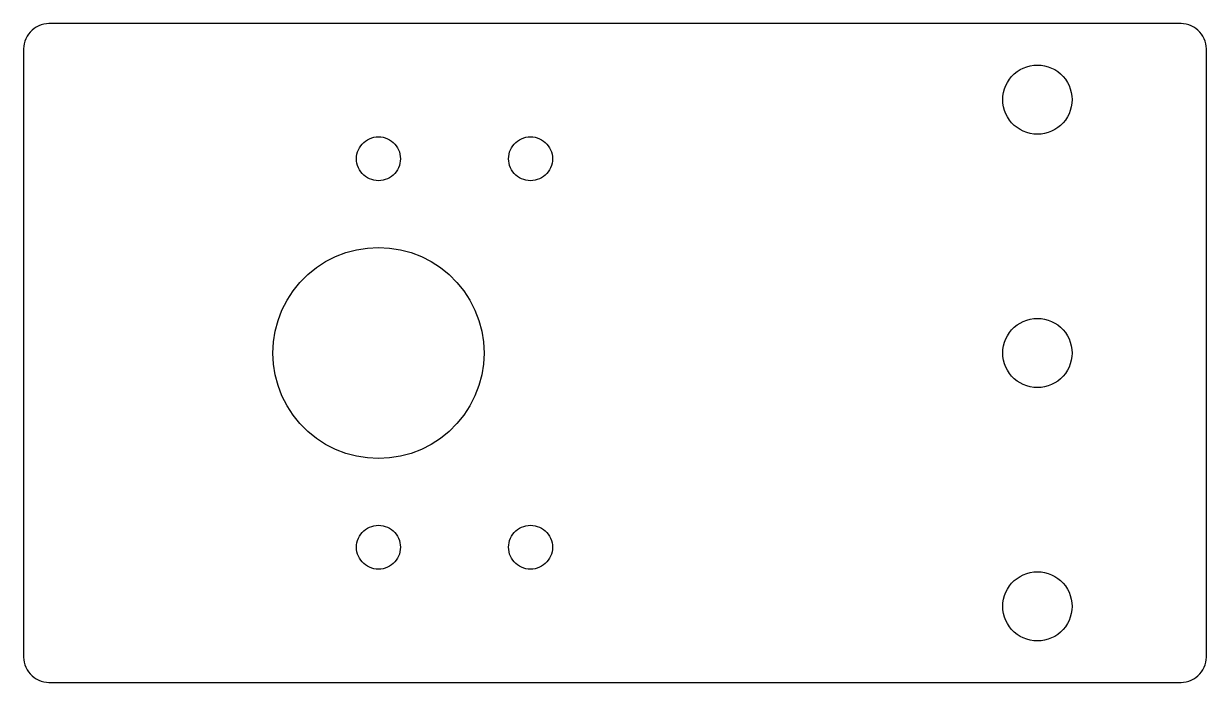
# Model space of a CAD drawing. Extents: x -70 to 70, y -39 to 39.
import ezdxf

# ---------------------------------------------------------------- set-up
doc = ezdxf.new("R2010")
doc.units = 0
doc.layers.get('0').update_dxf_attribs({"linetype": 'CONTINUOUS'})

msp = doc.modelspace()

# ---------------------------------------------------------------- linework, layer by layer
for points in [[(67.3136, -38.9836), (67.6237, -38.9344), (67.9271, -38.8532), (68.2202, -38.7406), (68.5, -38.5981), (68.7634, -38.4271), (69.0074, -38.2294), (69.2294, -38.0074), (69.4271, -37.7634), (69.5981, -37.5), (69.7406, -37.2202), (69.8532, -36.9271), (69.9344, -36.6237), (69.9836, -36.3136), (70, -36), (70, 36), (69.9836, 36.3136), (69.9344, 36.6237), (69.8532, 36.9271), (69.7406, 37.2202), (69.5981, 37.5), (69.4271, 37.7634), (69.2294, 38.0074), (69.0074, 38.2294), (68.7634, 38.4271), (68.5, 38.5981), (68.2202, 38.7406), (67.9271, 38.8532), (67.6237, 38.9344), (67.3136, 38.9836), (67, 39), (-67, 39), (-67.3136, 38.9836), (-67.6237, 38.9344), (-67.9271, 38.8532), (-68.2202, 38.7406), (-68.5, 38.5981), (-68.7634, 38.4271), (-69.0074, 38.2294), (-69.2294, 38.0074), (-69.4271, 37.7634), (-69.5981, 37.5), (-69.7406, 37.2202), (-69.8532, 36.9271), (-69.9344, 36.6237), (-69.9836, 36.3136), (-70, 36), (-70, -36), (-69.9836, -36.3136), (-69.9344, -36.6237), (-69.8532, -36.9271), (-69.7406, -37.2202), (-69.5981, -37.5), (-69.4271, -37.7634), (-69.2294, -38.0074), (-69.0074, -38.2294), (-68.7634, -38.4271), (-68.5, -38.5981), (-68.2202, -38.7406), (-67.9271, -38.8532), (-67.6237, -38.9344), (-67.3136, -38.9836), (-67, -39), (67, -39)], [(49.5714, 25.9225), (49.1476, 25.9896), (48.733, 26.1007), (48.3324, 26.2545), (47.95, 26.4493), (47.5901, 26.683), (47.2566, 26.9531), (46.9531, 27.2566), (46.683, 27.5901), (46.4493, 27.95), (46.2545, 28.3324), (46.1007, 28.733), (45.9896, 29.1476), (45.9225, 29.5714), (45.9, 30), (45.9225, 30.4286), (45.9896, 30.8524), (46.1007, 31.267), (46.2545, 31.6676), (46.4493, 32.05), (46.683, 32.4099), (46.9531, 32.7434), (47.2566, 33.0469), (47.5901, 33.317), (47.95, 33.5507), (48.3324, 33.7455), (48.733, 33.8993), (49.1476, 34.0104), (49.5714, 34.0775), (50, 34.1), (50.4286, 34.0775), (50.8524, 34.0104), (51.267, 33.8993), (51.6676, 33.7455), (52.05, 33.5507), (52.4099, 33.317), (52.7434, 33.0469), (53.0469, 32.7434), (53.317, 32.4099), (53.5507, 32.05), (53.7455, 31.6676), (53.8993, 31.267), (54.0104, 30.8524), (54.0775, 30.4286), (54.1, 30), (54.0775, 29.5714), (54.0104, 29.1476), (53.8993, 28.733), (53.7455, 28.3324), (53.5507, 27.95), (53.317, 27.5901), (53.0469, 27.2566), (52.7434, 26.9531), (52.4099, 26.683), (52.05, 26.4493), (51.6676, 26.2545), (51.267, 26.1007), (50.8524, 25.9896), (50.4286, 25.9225), (50, 25.9)], [(-28.2718, 20.4142), (-28.5406, 20.4568), (-28.8034, 20.5273), (-29.0575, 20.6248), (-29.3, 20.7483), (-29.5282, 20.8966), (-29.7397, 21.0678), (-29.9322, 21.2603), (-30.1034, 21.4718), (-30.2517, 21.7), (-30.3752, 21.9425), (-30.4727, 22.1966), (-30.5432, 22.4594), (-30.5858, 22.7282), (-30.6, 23), (-30.5858, 23.2718), (-30.5432, 23.5406), (-30.4727, 23.8034), (-30.3752, 24.0575), (-30.2517, 24.3), (-30.1034, 24.5282), (-29.9322, 24.7397), (-29.7397, 24.9322), (-29.5282, 25.1034), (-29.3, 25.2517), (-29.0575, 25.3752), (-28.8034, 25.4727), (-28.5406, 25.5432), (-28.2718, 25.5858), (-28, 25.6), (-27.7282, 25.5858), (-27.4594, 25.5432), (-27.1966, 25.4727), (-26.9425, 25.3752), (-26.7, 25.2517), (-26.4718, 25.1034), (-26.2603, 24.9322), (-26.0678, 24.7397), (-25.8966, 24.5282), (-25.7483, 24.3), (-25.6248, 24.0575), (-25.5273, 23.8034), (-25.4568, 23.5406), (-25.4142, 23.2718), (-25.4, 23), (-25.4142, 22.7282), (-25.4568, 22.4594), (-25.5273, 22.1966), (-25.6248, 21.9425), (-25.7483, 21.7), (-25.8966, 21.4718), (-26.0678, 21.2603), (-26.2603, 21.0678), (-26.4718, 20.8966), (-26.7, 20.7483), (-26.9425, 20.6248), (-27.1966, 20.5273), (-27.4594, 20.4568), (-27.7282, 20.4142), (-28, 20.4)], [(-10.2718, 20.4142), (-10.5406, 20.4568), (-10.8034, 20.5273), (-11.0575, 20.6248), (-11.3, 20.7483), (-11.5282, 20.8966), (-11.7397, 21.0678), (-11.9322, 21.2603), (-12.1034, 21.4718), (-12.2517, 21.7), (-12.3752, 21.9425), (-12.4727, 22.1966), (-12.5432, 22.4594), (-12.5858, 22.7282), (-12.6, 23), (-12.5858, 23.2718), (-12.5432, 23.5406), (-12.4727, 23.8034), (-12.3752, 24.0575), (-12.2517, 24.3), (-12.1034, 24.5282), (-11.9322, 24.7397), (-11.7397, 24.9322), (-11.5282, 25.1034), (-11.3, 25.2517), (-11.0575, 25.3752), (-10.8034, 25.4727), (-10.5406, 25.5432), (-10.2718, 25.5858), (-10, 25.6), (-9.72823, 25.5858), (-9.45943, 25.5432), (-9.19656, 25.4727), (-8.94248, 25.3752), (-8.7, 25.2517), (-8.47176, 25.1034), (-8.26026, 24.9322), (-8.06782, 24.7397), (-7.89656, 24.5282), (-7.74833, 24.3), (-7.62478, 24.0575), (-7.52725, 23.8034), (-7.45682, 23.5406), (-7.41424, 23.2718), (-7.4, 23), (-7.41424, 22.7282), (-7.45682, 22.4594), (-7.52725, 22.1966), (-7.62478, 21.9425), (-7.74833, 21.7), (-7.89656, 21.4718), (-8.06782, 21.2603), (-8.26026, 21.0678), (-8.47176, 20.8966), (-8.7, 20.7483), (-8.94248, 20.6248), (-9.19656, 20.5273), (-9.45943, 20.4568), (-9.72823, 20.4142), (-10, 20.4)], [(-29.3066, -12.4315), (-30.5989, -12.2268), (-31.8627, -11.8882), (-33.0842, -11.4193), (-34.25, -10.8253), (-35.3473, -10.1127), (-36.3641, -9.28931), (-37.2893, -8.36413), (-38.1127, -7.34732), (-38.8253, -6.25), (-39.4193, -5.08421), (-39.8882, -3.86271), (-40.2268, -2.5989), (-40.4315, -1.30661), (-40.5, 0), (-40.4315, 1.30661), (-40.2268, 2.5989), (-39.8882, 3.86271), (-39.4193, 5.08421), (-38.8253, 6.25), (-38.1127, 7.34732), (-37.2893, 8.36413), (-36.3641, 9.28931), (-35.3473, 10.1127), (-34.25, 10.8253), (-33.0842, 11.4193), (-31.8627, 11.8882), (-30.5989, 12.2268), (-29.3066, 12.4315), (-28, 12.5), (-26.6934, 12.4315), (-25.4011, 12.2268), (-24.1373, 11.8882), (-22.9158, 11.4193), (-21.75, 10.8253), (-20.6527, 10.1127), (-19.6359, 9.28931), (-18.7107, 8.36413), (-17.8873, 7.34732), (-17.1747, 6.25), (-16.5807, 5.08421), (-16.1118, 3.86271), (-15.7732, 2.5989), (-15.5685, 1.30661), (-15.5, 0), (-15.5685, -1.30661), (-15.7732, -2.5989), (-16.1118, -3.86271), (-16.5807, -5.08421), (-17.1747, -6.25), (-17.8873, -7.34732), (-18.7107, -8.36413), (-19.6359, -9.28931), (-20.6527, -10.1127), (-21.75, -10.8253), (-22.9158, -11.4193), (-24.1373, -11.8882), (-25.4011, -12.2268), (-26.6934, -12.4315), (-28, -12.5)], [(49.5714, -4.07754), (49.1476, -4.01041), (48.733, -3.89933), (48.3324, -3.74554), (47.95, -3.5507), (47.5901, -3.31697), (47.2566, -3.04689), (46.9531, -2.74344), (46.683, -2.40992), (46.4493, -2.05), (46.2545, -1.66762), (46.1007, -1.26697), (45.9896, -0.85244), (45.9225, -0.42857), (45.9, 0), (45.9225, 0.42857), (45.9896, 0.85244), (46.1007, 1.26697), (46.2545, 1.66762), (46.4493, 2.05), (46.683, 2.40992), (46.9531, 2.74344), (47.2566, 3.04689), (47.5901, 3.31697), (47.95, 3.5507), (48.3324, 3.74554), (48.733, 3.89933), (49.1476, 4.01041), (49.5714, 4.07754), (50, 4.1), (50.4286, 4.07754), (50.8524, 4.01041), (51.267, 3.89933), (51.6676, 3.74554), (52.05, 3.5507), (52.4099, 3.31697), (52.7434, 3.04689), (53.0469, 2.74344), (53.317, 2.40992), (53.5507, 2.05), (53.7455, 1.66762), (53.8993, 1.26697), (54.0104, 0.85244), (54.0775, 0.42857), (54.1, 0), (54.0775, -0.42857), (54.0104, -0.85244), (53.8993, -1.26697), (53.7455, -1.66762), (53.5507, -2.05), (53.317, -2.40992), (53.0469, -2.74344), (52.7434, -3.04689), (52.4099, -3.31697), (52.05, -3.5507), (51.6676, -3.74554), (51.267, -3.89933), (50.8524, -4.01041), (50.4286, -4.07754), (50, -4.1)], [(-28.2718, -25.5858), (-28.5406, -25.5432), (-28.8034, -25.4727), (-29.0575, -25.3752), (-29.3, -25.2517), (-29.5282, -25.1034), (-29.7397, -24.9322), (-29.9322, -24.7397), (-30.1034, -24.5282), (-30.2517, -24.3), (-30.3752, -24.0575), (-30.4727, -23.8034), (-30.5432, -23.5406), (-30.5858, -23.2718), (-30.6, -23), (-30.5858, -22.7282), (-30.5432, -22.4594), (-30.4727, -22.1966), (-30.3752, -21.9425), (-30.2517, -21.7), (-30.1034, -21.4718), (-29.9322, -21.2603), (-29.7397, -21.0678), (-29.5282, -20.8966), (-29.3, -20.7483), (-29.0575, -20.6248), (-28.8034, -20.5273), (-28.5406, -20.4568), (-28.2718, -20.4142), (-28, -20.4), (-27.7282, -20.4142), (-27.4594, -20.4568), (-27.1966, -20.5273), (-26.9425, -20.6248), (-26.7, -20.7483), (-26.4718, -20.8966), (-26.2603, -21.0678), (-26.0678, -21.2603), (-25.8966, -21.4718), (-25.7483, -21.7), (-25.6248, -21.9425), (-25.5273, -22.1966), (-25.4568, -22.4594), (-25.4142, -22.7282), (-25.4, -23), (-25.4142, -23.2718), (-25.4568, -23.5406), (-25.5273, -23.8034), (-25.6248, -24.0575), (-25.7483, -24.3), (-25.8966, -24.5282), (-26.0678, -24.7397), (-26.2603, -24.9322), (-26.4718, -25.1034), (-26.7, -25.2517), (-26.9425, -25.3752), (-27.1966, -25.4727), (-27.4594, -25.5432), (-27.7282, -25.5858), (-28, -25.6)], [(-10.2718, -25.5858), (-10.5406, -25.5432), (-10.8034, -25.4727), (-11.0575, -25.3752), (-11.3, -25.2517), (-11.5282, -25.1034), (-11.7397, -24.9322), (-11.9322, -24.7397), (-12.1034, -24.5282), (-12.2517, -24.3), (-12.3752, -24.0575), (-12.4727, -23.8034), (-12.5432, -23.5406), (-12.5858, -23.2718), (-12.6, -23), (-12.5858, -22.7282), (-12.5432, -22.4594), (-12.4727, -22.1966), (-12.3752, -21.9425), (-12.2517, -21.7), (-12.1034, -21.4718), (-11.9322, -21.2603), (-11.7397, -21.0678), (-11.5282, -20.8966), (-11.3, -20.7483), (-11.0575, -20.6248), (-10.8034, -20.5273), (-10.5406, -20.4568), (-10.2718, -20.4142), (-10, -20.4), (-9.72823, -20.4142), (-9.45943, -20.4568), (-9.19656, -20.5273), (-8.94248, -20.6248), (-8.7, -20.7483), (-8.47176, -20.8966), (-8.26026, -21.0678), (-8.06782, -21.2603), (-7.89656, -21.4718), (-7.74833, -21.7), (-7.62478, -21.9425), (-7.52725, -22.1966), (-7.45682, -22.4594), (-7.41424, -22.7282), (-7.4, -23), (-7.41424, -23.2718), (-7.45682, -23.5406), (-7.52725, -23.8034), (-7.62478, -24.0575), (-7.74833, -24.3), (-7.89656, -24.5282), (-8.06782, -24.7397), (-8.26026, -24.9322), (-8.47176, -25.1034), (-8.7, -25.2517), (-8.94248, -25.3752), (-9.19656, -25.4727), (-9.45943, -25.5432), (-9.72823, -25.5858), (-10, -25.6)], [(49.5714, -34.0775), (49.1476, -34.0104), (48.733, -33.8993), (48.3324, -33.7455), (47.95, -33.5507), (47.5901, -33.317), (47.2566, -33.0469), (46.9531, -32.7434), (46.683, -32.4099), (46.4493, -32.05), (46.2545, -31.6676), (46.1007, -31.267), (45.9896, -30.8524), (45.9225, -30.4286), (45.9, -30), (45.9225, -29.5714), (45.9896, -29.1476), (46.1007, -28.733), (46.2545, -28.3324), (46.4493, -27.95), (46.683, -27.5901), (46.9531, -27.2566), (47.2566, -26.9531), (47.5901, -26.683), (47.95, -26.4493), (48.3324, -26.2545), (48.733, -26.1007), (49.1476, -25.9896), (49.5714, -25.9225), (50, -25.9), (50.4286, -25.9225), (50.8524, -25.9896), (51.267, -26.1007), (51.6676, -26.2545), (52.05, -26.4493), (52.4099, -26.683), (52.7434, -26.9531), (53.0469, -27.2566), (53.317, -27.5901), (53.5507, -27.95), (53.7455, -28.3324), (53.8993, -28.733), (54.0104, -29.1476), (54.0775, -29.5714), (54.1, -30), (54.0775, -30.4286), (54.0104, -30.8524), (53.8993, -31.267), (53.7455, -31.6676), (53.5507, -32.05), (53.317, -32.4099), (53.0469, -32.7434), (52.7434, -33.0469), (52.4099, -33.317), (52.05, -33.5507), (51.6676, -33.7455), (51.267, -33.8993), (50.8524, -34.0104), (50.4286, -34.0775), (50, -34.1)]]:
    msp.add_lwpolyline(points, close=True)

doc.saveas('drawing.dxf')
